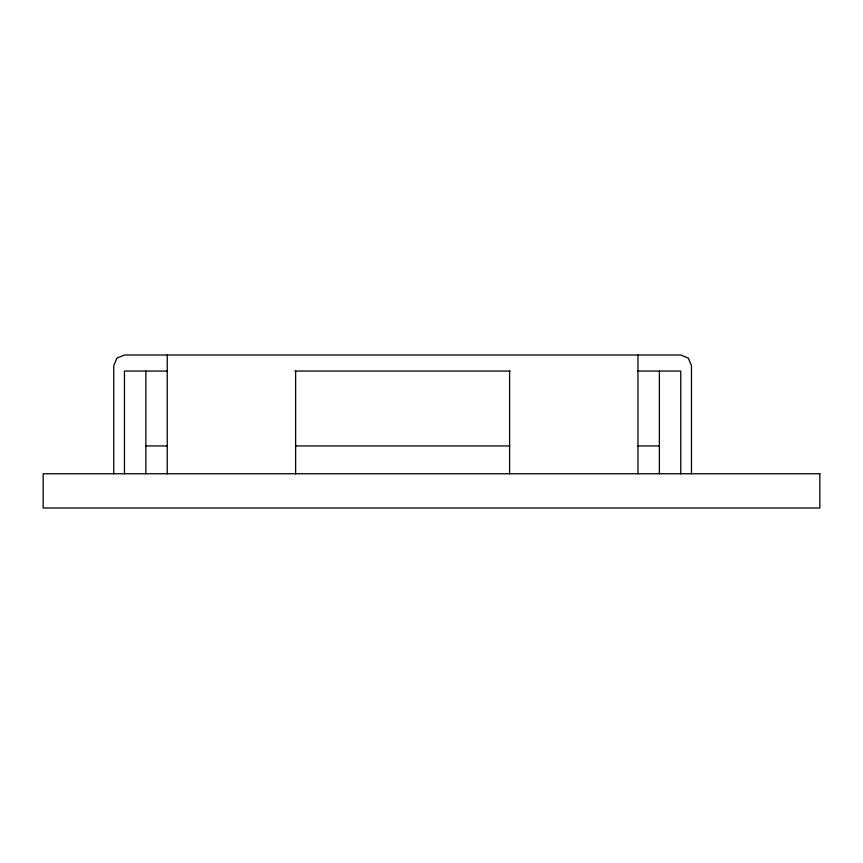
<?xml version="1.0" encoding="UTF-8"?>
<svg xmlns="http://www.w3.org/2000/svg" width="863" height="863" viewBox="0 0 863 863"><rect width="100%" height="100%" fill="white"/><g stroke="black" fill="none" stroke-linecap="round" stroke-linejoin="round"><path stroke-width="1.29" d="M167.249 371.058L124.455 371.058L124.455 473.755M295.017 371.058L510.206 371.058M637.973 371.058L680.767 371.058L680.767 473.755M145.858 445.944L167.422 445.944M295.459 445.944L509.763 445.944M637.811 445.944L659.375 445.944M691.468 473.755L691.468 365.707L688.34 358.145L680.767 355.006L124.455 355.006L116.893 358.145L113.754 365.707L113.754 473.755M659.375 371.058L659.375 473.755M637.973 355.006L637.973 473.755M509.602 371.058L509.602 473.755M295.631 371.058L295.631 473.755M167.249 355.006L167.249 473.755M145.858 371.058L145.858 473.755M819.85 473.755L43.15 473.755L43.15 507.994L819.85 507.994L819.85 473.755"/></g></svg>
